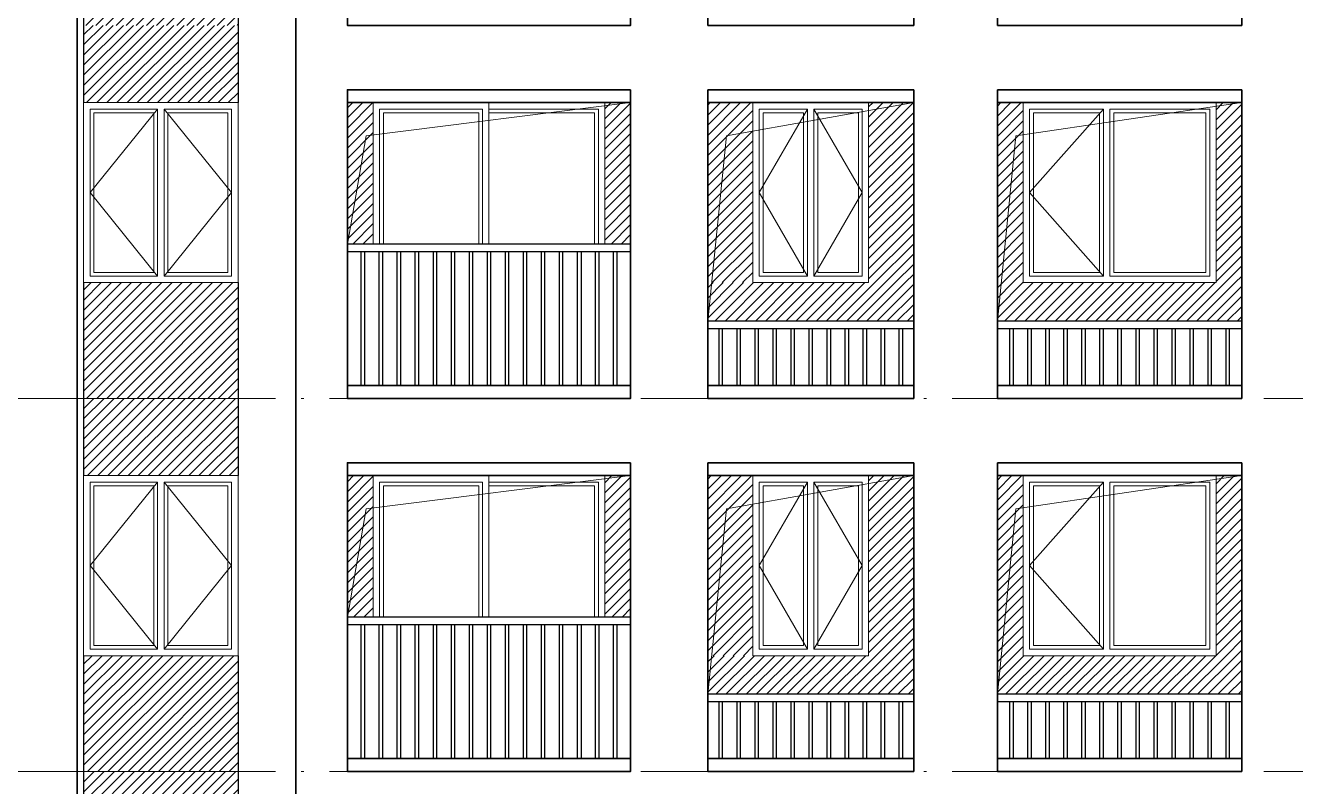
# Model space of a CAD drawing. Extents: x 27938 to 725830, y -209821 to 1628073.
# Drawn here: x 287714 to 297584, y 49023 to 54940 of the extents above; entities that cross this region are included whole.
import ezdxf
from ezdxf.xclip import XClip

# ---------------------------------------------------------------- set-up
doc = ezdxf.new("R2010")
doc.units = 0
doc.header["$LTSCALE"] = 1000
doc.header["$MEASUREMENT"] = 0
doc.header["$XCLIPFRAME"] = 0
doc.linetypes.add('DOTE', pattern=[2.42, 2, -0.2, 0.02, -0.2])
doc.layers.add('3-剖面填充（细）', color=250, linetype='Continuous')
doc.layers.add('Stair-栏杆', color=142, linetype='Continuous')
for name, color, linetype, lineweight in [('DOTE', 19, 'DOTE', 9), ('WINDOW', 144, 'Continuous', 15), ('立面-中轮廓线', 213, 'Continuous', 35), ('立面-普通轮廓', 7, 'Continuous', 18), ('立面-洞口示意', 152, 'Continuous', 13), ('立面-窗开启线', 250, 'Continuous', 13)]:
    doc.layers.add(name, color=color, linetype=linetype, lineweight=lineweight)
pattern_1 = [(45, (-276178.246, 5800), (-39.2886205, 39.2886205), [])]
pattern_2 = [(45, (-276228.246, 5800), (-39.2886205, 39.2886205), [])]

# ---------------------------------------------------------------- blocks, each defined once
blk = doc.blocks.new('HFHCDSFFDGD')
at = {"layer": '3-剖面填充（细）'}
h = blk.add_hatch(dxfattribs=at)
h.set_pattern_fill('ANSI31', color=256, scale=35)
h.set_pattern_definition([(45, (-274079.86, 7223), (-39.2886205, 39.2886205), [])])
h.paths.add_polyline_path([(252606.1, 40476), (252606.1, 41076), (253806, 41076), (253806.5, 40476)])
h = blk.add_hatch(dxfattribs=at)
h.set_pattern_fill('ANSI31', color=256, scale=35)
h.set_pattern_definition([(45, (-272178.246, 5800), (-39.2886205, 39.2886205), [])])
h.paths.add_polyline_path([(254656.1, 39376), (254856.1, 39376), (254856.1, 40476), (254656.1, 40476)])
h = blk.add_hatch(dxfattribs=at)
h.set_pattern_fill('ANSI31', color=256, scale=35)
h.set_pattern_definition([(45, (-274178.246, 5800), (-39.2886205, 39.2886205), [])])
h.paths.add_polyline_path([(256656.1, 39376), (256856.1, 39376), (256856.1, 40476), (256656.1, 40476)])
h = blk.add_hatch(dxfattribs=at)
h.set_pattern_fill('ANSI31', color=256, scale=35)
h.set_pattern_definition([(45, (-274978.28, 5800), (-39.2886205, 39.2886205), [])])
h.paths.add_polyline_path([(257806.1, 39076), (257456.2, 39076), (257456.2, 40476), (257806.1, 40476)])
h = blk.add_hatch(dxfattribs=at)
h.set_pattern_fill('ANSI31', color=256, scale=35)
h.set_pattern_definition(pattern_2)
h.paths.add_polyline_path([(259056.1, 39076), (258706.1, 39076), (258706.1, 40476), (259056.1, 40476)])
h = blk.add_hatch(dxfattribs=at)
h.set_pattern_fill('ANSI31', color=256, scale=35)
h.set_pattern_definition(pattern_1)
h.paths.add_polyline_path([(259906.1, 39076), (259706.1, 39076), (259706.1, 40476), (259906.1, 40476)])
h = blk.add_hatch(dxfattribs=at)
h.set_pattern_fill('ANSI31', color=256, scale=35)
h.set_pattern_definition(pattern_1)
h.paths.add_polyline_path([(261606.1, 39076), (261406.1, 39076), (261406.1, 40476), (261606.1, 40476)])
h = blk.add_hatch(dxfattribs=at)
h.set_pattern_fill('ANSI31', color=256, scale=35)
h.set_pattern_definition([(45, (-274079.86, 4923), (-39.2886205, 39.2886205), [])])
h.paths.add_polyline_path([(252606.1, 38176), (252606.1, 39076), (253805.7, 39076), (253806.5, 38176)])
h = blk.add_hatch(dxfattribs=at)
h.set_pattern_fill('ANSI31', color=256, scale=35)
h.set_pattern_definition(pattern_2)
h.paths.add_polyline_path([(259056.1, 38776), (257456.1, 38776), (257456.1, 39076), (259056.1, 39076)])
h = blk.add_hatch(dxfattribs=at)
h.set_pattern_fill('ANSI31', color=256, scale=35)
h.set_pattern_definition(pattern_1)
h.paths.add_polyline_path([(261606.1, 38776), (259706.1, 38776), (259706.1, 39076), (261606.1, 39076)])
for p, q in [((252606.1, 41076), (252606.1, 40476)), ((253806.1, 41076), (253806.1, 40476)), ((252606.1, 39076), (252606.1, 38176)), ((253806.1, 39076), (253806.1, 38176))]:
    blk.add_line(p, q, dxfattribs=at)
blk = doc.blocks.new('A$C318717E3')
at = {"layer": 'WINDOW'}
for points in [[(50, 1350), (425, 1350), (425, 50), (50, 50)], [(850, 1350), (475, 1350), (475, 50), (850, 50)]]:
    blk.add_lwpolyline(points, close=True, dxfattribs=at)
at = {"layer": 'WINDOW', "color": 250}
for points in [[(80, 1320), (395, 1320), (395, 80), (80, 80)], [(820, 1320), (505, 1320), (505, 80), (820, 80)]]:
    blk.add_lwpolyline(points, close=True, dxfattribs=at)
at = {"layer": '立面-普通轮廓'}
blk.add_lwpolyline([(0, 1400), (900, 1400), (900, 0), (0, 0)], close=True, dxfattribs=at)
at = {"layer": '立面-窗开启线', "color": 251, "ltscale": 0.5, "true_color": 0x636466}
for points in [[(425, 1350), (50, 700), (425, 50)], [(475, 1350), (850, 700), (475, 50)]]:
    blk.add_lwpolyline(points, dxfattribs=at)
blk = doc.blocks.new('A$C1F9D7F8A')
at = {"layer": 'WINDOW'}
for points in [[(-1450, 1350), (-875, 1350), (-875, 50), (-1450, 50)], [(-50, 1350), (-825, 1350), (-825, 50), (-50, 50)]]:
    blk.add_lwpolyline(points, close=True, dxfattribs=at)
at = {"layer": 'WINDOW', "color": 250}
for points in [[(-1420, 1320), (-905, 1320), (-905, 80), (-1420, 80)], [(-80, 1320), (-795, 1320), (-795, 80), (-80, 80)]]:
    blk.add_lwpolyline(points, close=True, dxfattribs=at)
at = {"layer": '立面-普通轮廓'}
blk.add_lwpolyline([(0, 1400), (-1500, 1400), (-1500, 0), (0, 0)], close=True, dxfattribs=at)
at = {"layer": '立面-窗开启线', "color": 251, "ltscale": 0.5, "true_color": 0x636466}
blk.add_lwpolyline([(-875, 1350), (-1450, 700), (-875, 50)], dxfattribs=at)
blk = doc.blocks.new('A$C2CF43C8D')
at = {"layer": 'WINDOW'}
blk.add_line((900, 2300), (900, 0), dxfattribs=at)
for points in [[(50, 2250), (850, 2250), (850, 50), (50, 50)], [(1750, 2250), (900, 2250), (900, 50), (1750, 50)]]:
    blk.add_lwpolyline(points, close=True, dxfattribs=at)
at = {"layer": 'WINDOW', "color": 250}
blk.add_lwpolyline([(80, 2220), (820, 2220), (820, 80), (80, 80)], close=True, dxfattribs=at)
blk.add_lwpolyline([(900, 80), (1720, 80), (1720, 2220), (900, 2220)], dxfattribs=at)
at = {"layer": '立面-普通轮廓'}
blk.add_lwpolyline([(0, 2300), (1800, 2300), (1800, 0), (0, 0)], close=True, dxfattribs=at)
blk = doc.blocks.new('A$C1B273453')
at = {"layer": 'WINDOW'}
for points in [[(50, 1350), (575, 1350), (575, 50), (50, 50)], [(1150, 1350), (625, 1350), (625, 50), (1150, 50)]]:
    blk.add_lwpolyline(points, close=True, dxfattribs=at)
at = {"layer": 'WINDOW', "color": 250}
for points in [[(80, 1320), (545, 1320), (545, 80), (80, 80)], [(1120, 1320), (655, 1320), (655, 80), (1120, 80)]]:
    blk.add_lwpolyline(points, close=True, dxfattribs=at)
at = {"layer": '立面-普通轮廓'}
blk.add_lwpolyline([(1200, 1400), (0, 1400), (0, 0), (1200, 0)], close=True, dxfattribs=at)
at = {"layer": '立面-窗开启线', "color": 251, "ltscale": 0.5, "true_color": 0x636466}
for points in [[(575, 1350), (50, 700), (575, 50)], [(625, 1350), (1150, 700), (625, 50)]]:
    blk.add_lwpolyline(points, dxfattribs=at)
blk = doc.blocks.new('HFGHFHFHF')
at = {"layer": 'Stair-栏杆'}
for p, q in [((256856.1, 39376), (254656.1, 39376)), ((256856.1, 39316), (254656.1, 39316)), ((259056.1, 38776), (257456.1, 38776)), ((259056.1, 38716), (257456.1, 38716)), ((261606.1, 38776), (259706.1, 38776)), ((261606.1, 38716), (259706.1, 38716))]:
    blk.add_line(p, q, dxfattribs=at)
for points in [[(254761.1, 39316), (254761.1, 38276)], [(254791.1, 38276), (254791.1, 39316)], [(254901.1, 39316), (254901.1, 38276)], [(254931.1, 38276), (254931.1, 39316)], [(255041.1, 39316), (255041.1, 38276)], [(255071.1, 38276), (255071.1, 39316)], [(255181.1, 39316), (255181.1, 38276)], [(255211.1, 38276), (255211.1, 39316)], [(255321.1, 39316), (255321.1, 38276)], [(255351.1, 38276), (255351.1, 39316)], [(255461.1, 39316), (255461.1, 38276)], [(255491.1, 38276), (255491.1, 39316)], [(255601.1, 39316), (255601.1, 38276)], [(255631.1, 38276), (255631.1, 39316)], [(255741.1, 39316), (255741.1, 38276)], [(255771.1, 38276), (255771.1, 39316)], [(255881.1, 39316), (255881.1, 38276)], [(255911.1, 38276), (255911.1, 39316)], [(256021.1, 39316), (256021.1, 38276)], [(256051.1, 38276), (256051.1, 39316)], [(256161.1, 39316), (256161.1, 38276)], [(256191.1, 38276), (256191.1, 39316)], [(256301.1, 39316), (256301.1, 38276)], [(256331.1, 38276), (256331.1, 39316)], [(256441.1, 39316), (256441.1, 38276)], [(256471.1, 39316), (256471.1, 38276)], [(256581.1, 39316), (256581.1, 38276)], [(256611.1, 38276), (256611.1, 39316)], [(256721.1, 39316), (256721.1, 38276)], [(256751.1, 38276), (256751.1, 39316)], [(257541.1, 38716), (257541.1, 38276)], [(257571.1, 38276), (257571.1, 38716)], [(257681.1, 38716), (257681.1, 38276)], [(257711.1, 38276), (257711.1, 38716)], [(257821.1, 38716), (257821.1, 38276)], [(257851.1, 38276), (257851.1, 38716)], [(257961.1, 38716), (257961.1, 38276)], [(257991.1, 38276), (257991.1, 38716)], [(258101.1, 38716), (258101.1, 38276)], [(258131.1, 38276), (258131.1, 38716)], [(258241.1, 38716), (258241.1, 38276)], [(258271.1, 38276), (258271.1, 38716)], [(258381.1, 38716), (258381.1, 38276)], [(258411.1, 38276), (258411.1, 38716)], [(258521.1, 38716), (258521.1, 38276)], [(258551.1, 38276), (258551.1, 38716)], [(258661.1, 38716), (258661.1, 38276)], [(258691.1, 38276), (258691.1, 38716)], [(258801.1, 38716), (258801.1, 38276)], [(258831.1, 38276), (258831.1, 38716)], [(258941.1, 38716), (258941.1, 38276)], [(258971.1, 38276), (258971.1, 38716)], [(259801.1, 38716), (259801.1, 38276)], [(259831.1, 38276), (259831.1, 38716)], [(259941.1, 38716), (259941.1, 38276)], [(259971.1, 38276), (259971.1, 38716)], [(260081.1, 38716), (260081.1, 38276)], [(260111.1, 38276), (260111.1, 38716)], [(260221.1, 38716), (260221.1, 38276)], [(260251.1, 38276), (260251.1, 38716)], [(260361.1, 38716), (260361.1, 38276)], [(260391.1, 38276), (260391.1, 38716)], [(260501.1, 38716), (260501.1, 38276)], [(260531.1, 38276), (260531.1, 38716)], [(260641.1, 38716), (260641.1, 38276)], [(260671.1, 38276), (260671.1, 38716)], [(260781.1, 38716), (260781.1, 38276)], [(260811.1, 38276), (260811.1, 38716)], [(260921.1, 38716), (260921.1, 38276)], [(260951.1, 38276), (260951.1, 38716)], [(261061.1, 38716), (261061.1, 38276)], [(261091.1, 38276), (261091.1, 38716)], [(261201.1, 38716), (261201.1, 38276)], [(261231.1, 38276), (261231.1, 38716)], [(261341.1, 38716), (261341.1, 38276)], [(261371.1, 38276), (261371.1, 38716)], [(261481.1, 38716), (261481.1, 38276)], [(261511.1, 38276), (261511.1, 38716)]]:
    blk.add_lwpolyline(points, dxfattribs=at)
at = {"layer": '立面-中轮廓线'}
for p, q in [((252556.1, 41076), (252556.1, 38176)), ((252556.1, 41076), (252556.1, 38176)), ((254256.1, 41076), (254256.1, 38176)), ((254656.1, 40576), (254656.1, 38176)), ((256856.1, 40576), (256856.1, 38176)), ((257456.1, 40576), (257456.1, 38176)), ((259056.1, 40576), (259056.1, 38176)), ((259706.1, 40576), (259706.1, 38176)), ((261606.1, 40576), (261606.1, 38176))]:
    blk.add_line(p, q, dxfattribs=at)
for points in [[(256856.1, 40576), (254656.1, 40576), (254656.1, 40476), (256856.1, 40476)], [(256856.1, 38276), (254656.1, 38276), (254656.1, 38176), (256856.1, 38176)]]:
    blk.add_lwpolyline(points, close=True, dxfattribs=at)
for points in [[(259056.1, 40576), (257456.1, 40576)], [(261606.1, 40576), (259706.1, 40576)], [(257456.1, 40476), (259056.1, 40476)], [(259706.1, 40476), (261606.1, 40476)], [(259056.1, 38276), (257456.1, 38276)], [(261606.1, 38276), (259706.1, 38276)], [(257456.1, 38176), (259056.1, 38176)], [(259706.1, 38176), (261606.1, 38176)]]:
    blk.add_lwpolyline(points, dxfattribs=at)
for name, p in [('A$C1B273453', (252606.1, 39076)), ('A$C318717E3', (257806.1, 39076)), ('A$C1F9D7F8A', (261406.1, 39076))]:
    blk.add_blockref(name, p)
ref = blk.add_blockref('A$C2CF43C8D', (254856.1, 38176))
XClip(ref).set_block_clipping_path([(0, 1199.9999183439), (1800.0002853817, 2300.0000000003)])

msp = doc.modelspace()

# ---------------------------------------------------------------- hatches: boundary and pattern name
at = {"layer": '3-剖面填充（细）'}
h = msp.add_hatch(dxfattribs=at)
h.set_pattern_fill('ANSI31', color=256, scale=35)
h.set_pattern_definition([(45, (-238519.42, 15287.28), (-39.2886205, 39.2886205), [])])
h.paths.add_polyline_path([(288166.6, 48540.3), (288166.6, 49140.3), (289366.4, 49140.3), (289367, 48540.3)])

# ---------------------------------------------------------------- linework, layer by layer
for p, q in [((288166.6, 49140.3), (288166.6, 48540.3)), ((289366.6, 49140.3), (289366.6, 48540.3))]:
    msp.add_line(p, q, dxfattribs=at)
at = {"layer": 'DOTE', "linetype": 'DOTE'}
for p, q in [((270716.6, 52040.3), (328516.6, 52040.3)), ((270716.6, 49140.3), (328516.6, 49140.3))]:
    msp.add_line(p, q, dxfattribs=at)
at = {"layer": '立面-中轮廓线'}
for p, q in [((288116.6, 49140.3), (288116.6, 46240.3)), ((288116.6, 49140.3), (288116.6, 46240.3)), ((289816.6, 49140.3), (289816.6, 46540.3))]:
    msp.add_line(p, q, dxfattribs=at)
at = {"layer": '立面-洞口示意'}
for points in [[(290216.6, 53240.3), (290361.4, 54081.2), (292416.6, 54340.3)], [(293016.6, 52640.3), (293161.4, 54081.2), (294616.5, 54340.3)], [(295266.5, 52640.3), (295411.3, 54081.2), (297166.5, 54340.3)], [(290216.6, 50340.3), (290361.4, 51181.2), (292416.6, 51440.3)], [(293016.6, 49740.3), (293161.4, 51181.2), (294616.5, 51440.3)], [(295266.5, 49740.3), (295411.3, 51181.2), (297166.5, 51440.3)]]:
    msp.add_lwpolyline(points, dxfattribs=at)

# ---------------------------------------------------------------- block references
for name, p in [('HFGHFHFHF', (35560.4, 16764.3)), ('HFHCDSFFDGD', (35560.4, 16764.3)), ('HFGHFHFHF', (35560.4, 13864.3)), ('HFHCDSFFDGD', (35560.4, 13864.3)), ('HFGHFHFHF', (35560.4, 10964.3)), ('HFHCDSFFDGD', (35560.4, 10964.3))]:
    msp.add_blockref(name, p)

doc.saveas('drawing.dxf')
